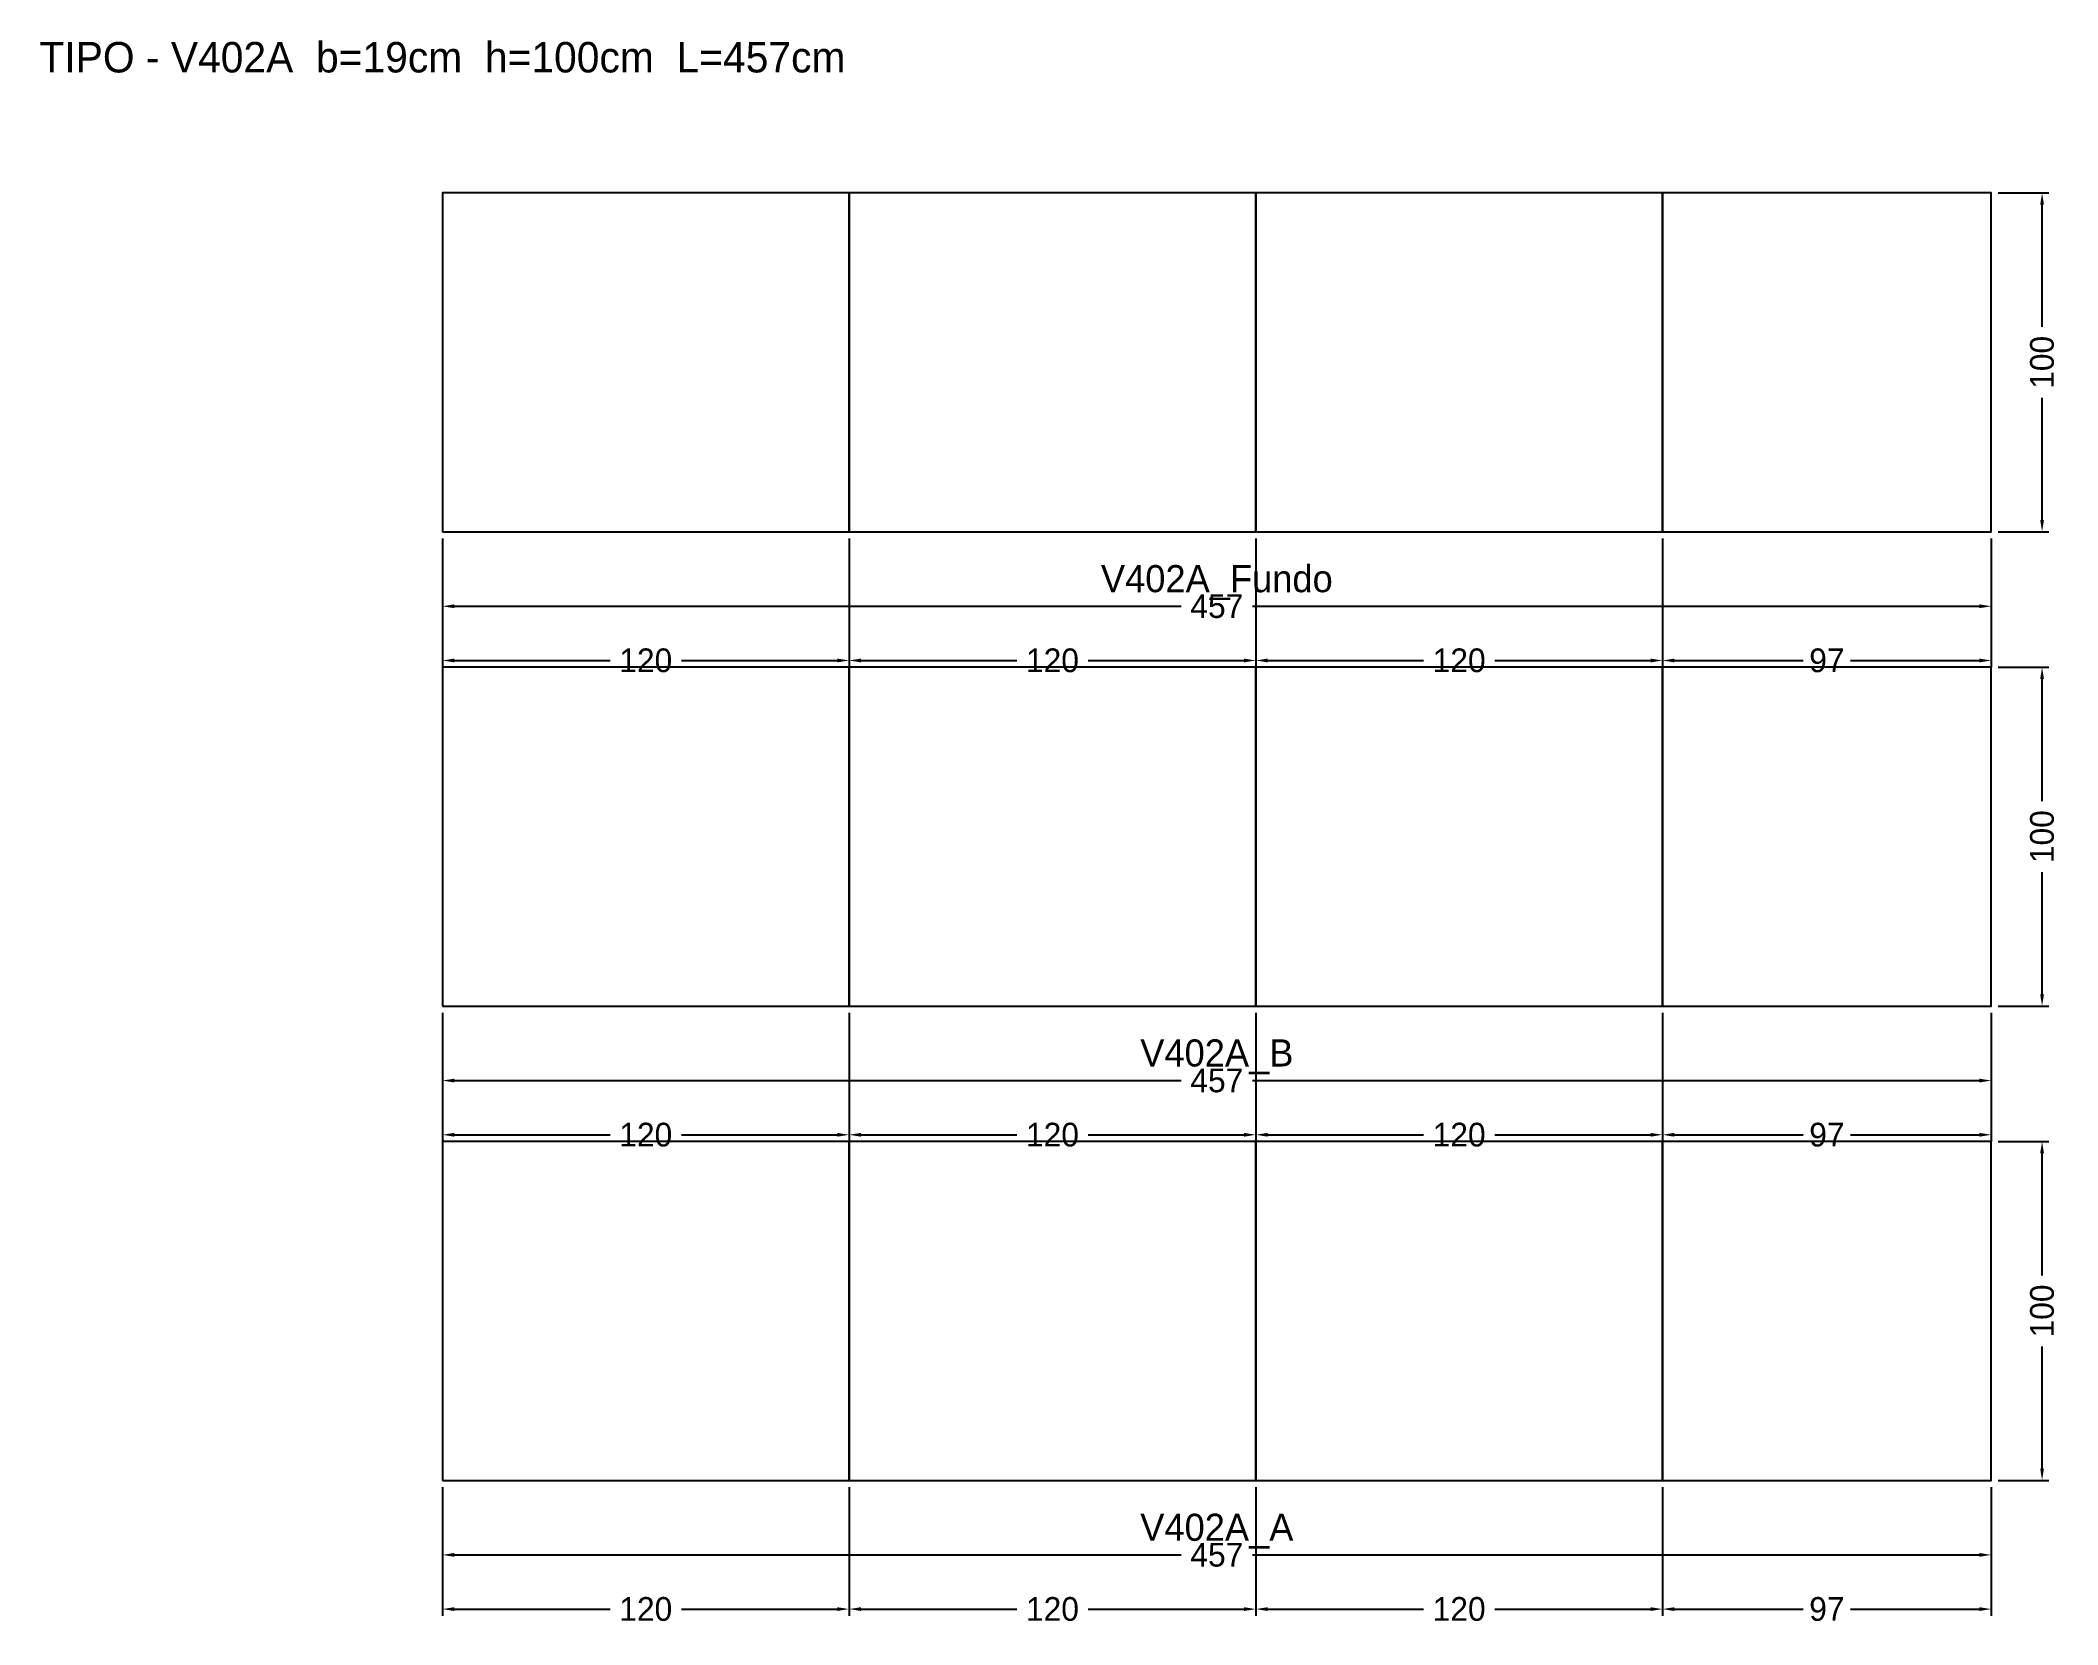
# Model space of a CAD drawing. Header units: metres. Extents: x -119 to 477, y -43 to 425.
import ezdxf

# ---------------------------------------------------------------- set-up
doc = ezdxf.new("R2010")
doc.units = ezdxf.units.M
for name, color, linetype in [('COTA', 3, 'Continuous'), ('NOMENCLATURA', 2, 'Continuous'), ('Paineis', 7, 'Continuous'), ('Texto Secao', 2, 'Continuous')]:
    doc.layers.add(name, color=color, linetype=linetype)
doc.dimstyles.new('COTA_VIG', dxfattribs={"dimtxt": 7, "dimasz": 3.5, "dimexe": 2, "dimexo": 2, "dimgap": 1.5, "dimtad": 1, "dimdec": 1, "dimcen": 2.5, "dimclrd": 3, "dimclre": 3, "dimclrt": 3, "dimazin": 3, "dimtfac": 1, "dimtmove": 0, "dimatfit": 3})

# ---------------------------------------------------------------- blocks, each defined once
blk = doc.blocks.new('_CLOSEDFILLED')
at = {"color": 0, "linetype": 'BYBLOCK'}
blk.add_solid([(-1, 0.16), (0, 0), (-1, -0.16)], dxfattribs=at)
blk = doc.blocks.new('*D1')
at = {"color": 3}
for p, q in [((0, -2), (0, -24)), ((457, -2), (457, -24)), ((3.5, -22), (218, -22)), ((239, -22), (453.5, -22))]:
    blk.add_line(p, q, dxfattribs=at)
at = {"layer": 'Defpoints'}
for p in [(0, 0), (457, 0), (0, -22)]:
    blk.add_point(p, dxfattribs=at)
at = {"layer": 'COTA', "color": 3, "xscale": 3.5, "yscale": 3.5, "rotation": 180}
blk.add_blockref('_CLOSEDFILLED', (0, -22), dxfattribs=at)
at = {"layer": 'COTA', "color": 3, "xscale": 3.5, "yscale": 3.5}
blk.add_blockref('_CLOSEDFILLED', (457, -22), dxfattribs=at)
at = {"layer": 'COTA', "color": 3, "insert": (228.5, -22), "char_height": 7, "attachment_point": 5}
blk.add_mtext('457', dxfattribs=at)
blk = doc.blocks.new('*D2')
at = {"color": 3}
for p, q in [((0, -2), (0, -40)), ((120, -2), (120, -40)), ((3.5, -38), (49.5, -38)), ((70.5, -38), (116.5, -38))]:
    blk.add_line(p, q, dxfattribs=at)
at = {"layer": 'Defpoints'}
for p in [(0, 0), (120, 0), (0, -38)]:
    blk.add_point(p, dxfattribs=at)
at = {"layer": 'COTA', "color": 3, "xscale": 3.5, "yscale": 3.5, "rotation": 180}
blk.add_blockref('_CLOSEDFILLED', (0, -38), dxfattribs=at)
at = {"layer": 'COTA', "color": 3, "xscale": 3.5, "yscale": 3.5}
blk.add_blockref('_CLOSEDFILLED', (120, -38), dxfattribs=at)
at = {"layer": 'COTA', "color": 3, "insert": (60, -38), "char_height": 7, "attachment_point": 5}
blk.add_mtext('120', dxfattribs=at)
blk = doc.blocks.new('*D3')
at = {"color": 3}
for p, q in [((120, -2), (120, -40)), ((240, -2), (240, -40)), ((123.5, -38), (169.5, -38)), ((190.5, -38), (236.5, -38))]:
    blk.add_line(p, q, dxfattribs=at)
at = {"layer": 'Defpoints'}
for p in [(120, 0), (240, 0), (120, -38)]:
    blk.add_point(p, dxfattribs=at)
at = {"layer": 'COTA', "color": 3, "xscale": 3.5, "yscale": 3.5, "rotation": 180}
blk.add_blockref('_CLOSEDFILLED', (120, -38), dxfattribs=at)
at = {"layer": 'COTA', "color": 3, "xscale": 3.5, "yscale": 3.5}
blk.add_blockref('_CLOSEDFILLED', (240, -38), dxfattribs=at)
at = {"layer": 'COTA', "color": 3, "insert": (180, -38), "char_height": 7, "attachment_point": 5}
blk.add_mtext('120', dxfattribs=at)
blk = doc.blocks.new('*D4')
at = {"color": 3}
for p, q in [((240, -2), (240, -40)), ((360, -2), (360, -40)), ((243.5, -38), (289.5, -38)), ((310.5, -38), (356.5, -38))]:
    blk.add_line(p, q, dxfattribs=at)
at = {"layer": 'Defpoints'}
for p in [(240, 0), (360, 0), (240, -38)]:
    blk.add_point(p, dxfattribs=at)
at = {"layer": 'COTA', "color": 3, "xscale": 3.5, "yscale": 3.5, "rotation": 180}
blk.add_blockref('_CLOSEDFILLED', (240, -38), dxfattribs=at)
at = {"layer": 'COTA', "color": 3, "xscale": 3.5, "yscale": 3.5}
blk.add_blockref('_CLOSEDFILLED', (360, -38), dxfattribs=at)
at = {"layer": 'COTA', "color": 3, "insert": (300, -38), "char_height": 7, "attachment_point": 5}
blk.add_mtext('120', dxfattribs=at)
blk = doc.blocks.new('*D5')
at = {"color": 3}
for p, q in [((360, -2), (360, -40)), ((457, -2), (457, -40)), ((363.5, -38), (401.5, -38)), ((415.5, -38), (453.5, -38))]:
    blk.add_line(p, q, dxfattribs=at)
at = {"layer": 'Defpoints'}
for p in [(360, 0), (457, 0), (360, -38)]:
    blk.add_point(p, dxfattribs=at)
at = {"layer": 'COTA', "color": 3, "xscale": 3.5, "yscale": 3.5, "rotation": 180}
blk.add_blockref('_CLOSEDFILLED', (360, -38), dxfattribs=at)
at = {"layer": 'COTA', "color": 3, "xscale": 3.5, "yscale": 3.5}
blk.add_blockref('_CLOSEDFILLED', (457, -38), dxfattribs=at)
at = {"layer": 'COTA', "color": 3, "insert": (408.5, -38), "char_height": 7, "attachment_point": 5}
blk.add_mtext('97', dxfattribs=at)
blk = doc.blocks.new('*D6')
at = {"color": 3}
for p, q in [((459, 100), (474, 100)), ((472, 60.5), (472, 96.5)), ((472, 3.5), (472, 39.5)), ((459, 0), (474, 0))]:
    blk.add_line(p, q, dxfattribs=at)
at = {"layer": 'Defpoints'}
for p in [(457, 100), (457, 0), (472, 0)]:
    blk.add_point(p, dxfattribs=at)
at = {"layer": 'COTA', "color": 3, "xscale": 3.5, "yscale": 3.5}
for p, rotation in [((472, 100), 90), ((472, 0), 270)]:
    blk.add_blockref('_CLOSEDFILLED', p, dxfattribs=dict(at, rotation=rotation))
at = {"layer": 'COTA', "color": 3, "insert": (472, 50), "char_height": 7, "attachment_point": 5, "rotation": 90}
blk.add_mtext('100', dxfattribs=at)
blk = doc.blocks.new('*D7')
at = {"color": 3}
for p, q in [((0, 138), (0, 116)), ((457, 138), (457, 116)), ((3.5, 118), (218, 118)), ((239, 118), (453.5, 118))]:
    blk.add_line(p, q, dxfattribs=at)
at = {"layer": 'Defpoints'}
for p in [(0, 140), (457, 140), (0, 118)]:
    blk.add_point(p, dxfattribs=at)
at = {"layer": 'COTA', "color": 3, "xscale": 3.5, "yscale": 3.5, "rotation": 180}
blk.add_blockref('_CLOSEDFILLED', (0, 118), dxfattribs=at)
at = {"layer": 'COTA', "color": 3, "xscale": 3.5, "yscale": 3.5}
blk.add_blockref('_CLOSEDFILLED', (457, 118), dxfattribs=at)
at = {"layer": 'COTA', "color": 3, "insert": (228.5, 118), "char_height": 7, "attachment_point": 5}
blk.add_mtext('457', dxfattribs=at)
blk = doc.blocks.new('*D8')
at = {"color": 3}
for p, q in [((0, 138), (0, 100)), ((120, 138), (120, 100)), ((3.5, 102), (49.5, 102)), ((70.5, 102), (116.5, 102))]:
    blk.add_line(p, q, dxfattribs=at)
at = {"layer": 'Defpoints'}
for p in [(0, 140), (120, 140), (0, 102)]:
    blk.add_point(p, dxfattribs=at)
at = {"layer": 'COTA', "color": 3, "xscale": 3.5, "yscale": 3.5, "rotation": 180}
blk.add_blockref('_CLOSEDFILLED', (0, 102), dxfattribs=at)
at = {"layer": 'COTA', "color": 3, "xscale": 3.5, "yscale": 3.5}
blk.add_blockref('_CLOSEDFILLED', (120, 102), dxfattribs=at)
at = {"layer": 'COTA', "color": 3, "insert": (60, 102), "char_height": 7, "attachment_point": 5}
blk.add_mtext('120', dxfattribs=at)
blk = doc.blocks.new('*D9')
at = {"color": 3}
for p, q in [((120, 138), (120, 100)), ((240, 138), (240, 100)), ((123.5, 102), (169.5, 102)), ((190.5, 102), (236.5, 102))]:
    blk.add_line(p, q, dxfattribs=at)
at = {"layer": 'Defpoints'}
for p in [(120, 140), (240, 140), (120, 102)]:
    blk.add_point(p, dxfattribs=at)
at = {"layer": 'COTA', "color": 3, "xscale": 3.5, "yscale": 3.5, "rotation": 180}
blk.add_blockref('_CLOSEDFILLED', (120, 102), dxfattribs=at)
at = {"layer": 'COTA', "color": 3, "xscale": 3.5, "yscale": 3.5}
blk.add_blockref('_CLOSEDFILLED', (240, 102), dxfattribs=at)
at = {"layer": 'COTA', "color": 3, "insert": (180, 102), "char_height": 7, "attachment_point": 5}
blk.add_mtext('120', dxfattribs=at)
blk = doc.blocks.new('*D10')
at = {"color": 3}
for p, q in [((240, 138), (240, 100)), ((360, 138), (360, 100)), ((243.5, 102), (289.5, 102)), ((310.5, 102), (356.5, 102))]:
    blk.add_line(p, q, dxfattribs=at)
at = {"layer": 'Defpoints'}
for p in [(240, 140), (360, 140), (240, 102)]:
    blk.add_point(p, dxfattribs=at)
at = {"layer": 'COTA', "color": 3, "xscale": 3.5, "yscale": 3.5, "rotation": 180}
blk.add_blockref('_CLOSEDFILLED', (240, 102), dxfattribs=at)
at = {"layer": 'COTA', "color": 3, "xscale": 3.5, "yscale": 3.5}
blk.add_blockref('_CLOSEDFILLED', (360, 102), dxfattribs=at)
at = {"layer": 'COTA', "color": 3, "insert": (300, 102), "char_height": 7, "attachment_point": 5}
blk.add_mtext('120', dxfattribs=at)
blk = doc.blocks.new('*D11')
at = {"color": 3}
for p, q in [((360, 138), (360, 100)), ((457, 138), (457, 100)), ((363.5, 102), (401.5, 102)), ((415.5, 102), (453.5, 102))]:
    blk.add_line(p, q, dxfattribs=at)
at = {"layer": 'Defpoints'}
for p in [(360, 140), (457, 140), (360, 102)]:
    blk.add_point(p, dxfattribs=at)
at = {"layer": 'COTA', "color": 3, "xscale": 3.5, "yscale": 3.5, "rotation": 180}
blk.add_blockref('_CLOSEDFILLED', (360, 102), dxfattribs=at)
at = {"layer": 'COTA', "color": 3, "xscale": 3.5, "yscale": 3.5}
blk.add_blockref('_CLOSEDFILLED', (457, 102), dxfattribs=at)
at = {"layer": 'COTA', "color": 3, "insert": (408.5, 102), "char_height": 7, "attachment_point": 5}
blk.add_mtext('97', dxfattribs=at)
blk = doc.blocks.new('*D12')
at = {"color": 3}
for p, q in [((459, 240), (474, 240)), ((472, 200.5), (472, 236.5)), ((472, 143.5), (472, 179.5)), ((459, 140), (474, 140))]:
    blk.add_line(p, q, dxfattribs=at)
at = {"layer": 'Defpoints'}
for p in [(457, 240), (457, 140), (472, 140)]:
    blk.add_point(p, dxfattribs=at)
at = {"layer": 'COTA', "color": 3, "xscale": 3.5, "yscale": 3.5}
for p, rotation in [((472, 240), 90), ((472, 140), 270)]:
    blk.add_blockref('_CLOSEDFILLED', p, dxfattribs=dict(at, rotation=rotation))
at = {"layer": 'COTA', "color": 3, "insert": (472, 190), "char_height": 7, "attachment_point": 5, "rotation": 90}
blk.add_mtext('100', dxfattribs=at)
blk = doc.blocks.new('*D13')
at = {"color": 3}
for p, q in [((0, 278), (0, 256)), ((457, 278), (457, 256)), ((3.5, 258), (218, 258)), ((239, 258), (453.5, 258))]:
    blk.add_line(p, q, dxfattribs=at)
at = {"layer": 'Defpoints'}
for p in [(0, 280), (457, 280), (0, 258)]:
    blk.add_point(p, dxfattribs=at)
at = {"layer": 'COTA', "color": 3, "xscale": 3.5, "yscale": 3.5, "rotation": 180}
blk.add_blockref('_CLOSEDFILLED', (0, 258), dxfattribs=at)
at = {"layer": 'COTA', "color": 3, "xscale": 3.5, "yscale": 3.5}
blk.add_blockref('_CLOSEDFILLED', (457, 258), dxfattribs=at)
at = {"layer": 'COTA', "color": 3, "insert": (228.5, 258), "char_height": 7, "attachment_point": 5}
blk.add_mtext('457', dxfattribs=at)
blk = doc.blocks.new('*D14')
at = {"color": 3}
for p, q in [((0, 278), (0, 240)), ((120, 278), (120, 240)), ((3.5, 242), (49.5, 242)), ((70.5, 242), (116.5, 242))]:
    blk.add_line(p, q, dxfattribs=at)
at = {"layer": 'Defpoints'}
for p in [(0, 280), (120, 280), (0, 242)]:
    blk.add_point(p, dxfattribs=at)
at = {"layer": 'COTA', "color": 3, "xscale": 3.5, "yscale": 3.5, "rotation": 180}
blk.add_blockref('_CLOSEDFILLED', (0, 242), dxfattribs=at)
at = {"layer": 'COTA', "color": 3, "xscale": 3.5, "yscale": 3.5}
blk.add_blockref('_CLOSEDFILLED', (120, 242), dxfattribs=at)
at = {"layer": 'COTA', "color": 3, "insert": (60, 242), "char_height": 7, "attachment_point": 5}
blk.add_mtext('120', dxfattribs=at)
blk = doc.blocks.new('*D15')
at = {"color": 3}
for p, q in [((120, 278), (120, 240)), ((240, 278), (240, 240)), ((123.5, 242), (169.5, 242)), ((190.5, 242), (236.5, 242))]:
    blk.add_line(p, q, dxfattribs=at)
at = {"layer": 'Defpoints'}
for p in [(120, 280), (240, 280), (120, 242)]:
    blk.add_point(p, dxfattribs=at)
at = {"layer": 'COTA', "color": 3, "xscale": 3.5, "yscale": 3.5, "rotation": 180}
blk.add_blockref('_CLOSEDFILLED', (120, 242), dxfattribs=at)
at = {"layer": 'COTA', "color": 3, "xscale": 3.5, "yscale": 3.5}
blk.add_blockref('_CLOSEDFILLED', (240, 242), dxfattribs=at)
at = {"layer": 'COTA', "color": 3, "insert": (180, 242), "char_height": 7, "attachment_point": 5}
blk.add_mtext('120', dxfattribs=at)
blk = doc.blocks.new('*D16')
at = {"color": 3}
for p, q in [((240, 278), (240, 240)), ((360, 278), (360, 240)), ((243.5, 242), (289.5, 242)), ((310.5, 242), (356.5, 242))]:
    blk.add_line(p, q, dxfattribs=at)
at = {"layer": 'Defpoints'}
for p in [(240, 280), (360, 280), (240, 242)]:
    blk.add_point(p, dxfattribs=at)
at = {"layer": 'COTA', "color": 3, "xscale": 3.5, "yscale": 3.5, "rotation": 180}
blk.add_blockref('_CLOSEDFILLED', (240, 242), dxfattribs=at)
at = {"layer": 'COTA', "color": 3, "xscale": 3.5, "yscale": 3.5}
blk.add_blockref('_CLOSEDFILLED', (360, 242), dxfattribs=at)
at = {"layer": 'COTA', "color": 3, "insert": (300, 242), "char_height": 7, "attachment_point": 5}
blk.add_mtext('120', dxfattribs=at)
blk = doc.blocks.new('*D17')
at = {"color": 3}
for p, q in [((360, 278), (360, 240)), ((457, 278), (457, 240)), ((363.5, 242), (401.5, 242)), ((415.5, 242), (453.5, 242))]:
    blk.add_line(p, q, dxfattribs=at)
at = {"layer": 'Defpoints'}
for p in [(360, 280), (457, 280), (360, 242)]:
    blk.add_point(p, dxfattribs=at)
at = {"layer": 'COTA', "color": 3, "xscale": 3.5, "yscale": 3.5, "rotation": 180}
blk.add_blockref('_CLOSEDFILLED', (360, 242), dxfattribs=at)
at = {"layer": 'COTA', "color": 3, "xscale": 3.5, "yscale": 3.5}
blk.add_blockref('_CLOSEDFILLED', (457, 242), dxfattribs=at)
at = {"layer": 'COTA', "color": 3, "insert": (408.5, 242), "char_height": 7, "attachment_point": 5}
blk.add_mtext('97', dxfattribs=at)
blk = doc.blocks.new('*D18')
at = {"color": 3}
for p, q in [((459, 380), (474, 380)), ((472, 340.5), (472, 376.5)), ((472, 283.5), (472, 319.5)), ((459, 280), (474, 280))]:
    blk.add_line(p, q, dxfattribs=at)
at = {"layer": 'Defpoints'}
for p in [(457, 380), (457, 280), (472, 280)]:
    blk.add_point(p, dxfattribs=at)
at = {"layer": 'COTA', "color": 3, "xscale": 3.5, "yscale": 3.5}
for p, rotation in [((472, 380), 90), ((472, 280), 270)]:
    blk.add_blockref('_CLOSEDFILLED', p, dxfattribs=dict(at, rotation=rotation))
at = {"layer": 'COTA', "color": 3, "insert": (472, 330), "char_height": 7, "attachment_point": 5, "rotation": 90}
blk.add_mtext('100', dxfattribs=at)

msp = doc.modelspace()

# ---------------------------------------------------------------- linework, layer by layer
at = {"layer": 'Paineis'}
for points in [[(0, 280), (120, 280), (120, 380), (0, 380)], [(120, 280), (240, 280), (240, 380), (120, 380)], [(240, 280), (360, 280), (360, 380), (240, 380)], [(360, 280), (457, 280), (457, 380), (360, 380)], [(0, 140), (120, 140), (120, 240), (0, 240)], [(120, 140), (240, 140), (240, 240), (120, 240)], [(240, 140), (360, 140), (360, 240), (240, 240)], [(360, 140), (457, 140), (457, 240), (360, 240)], [(0, 0), (120, 0), (120, 100), (0, 100)], [(120, 0), (240, 0), (240, 100), (120, 100)], [(240, 0), (360, 0), (360, 100), (240, 100)], [(360, 0), (457, 0), (457, 100), (360, 100)]]:
    msp.add_lwpolyline(points, close=True, dxfattribs=at)

# ---------------------------------------------------------------- texts
at = {"layer": 'NOMENCLATURA', "insert": (0, 420), "char_height": 9, "width": 477, "attachment_point": 5}
msp.add_mtext('TIPO - V402A  b=19cm  h=100cm  L=457cm', dxfattribs=at)
at = {"layer": 'Texto Secao', "char_height": 8, "width": 477, "attachment_point": 5}
for s, insert in [('V402A_Fundo', (228.5, 265)), ('V402A_B', (228.5, 125)), ('V402A_A', (228.5, -15))]:
    msp.add_mtext(s, dxfattribs=dict(at, insert=insert))

# ---------------------------------------------------------------- dimensions: what is measured, and where the dimension line sits
at = {"layer": 'COTA'}
for base, p1, p2, picture, middle in [((472, 280), (457, 280), (457, 380), '*D18', (472, 330)), ((472, 140), (457, 140), (457, 240), '*D12', (472, 190)), ((472, 0), (457, 0), (457, 100), '*D6', (472, 50))]:
    dim = msp.add_linear_dim(base=base, p1=p1, p2=p2, angle=90, dimstyle='COTA_VIG', dxfattribs=at)
    dim.commit()
    dim.dimension.update_dxf_attribs({"geometry": picture, "text_midpoint": middle})
for base, p1, p2, picture, middle in [((0, 258), (0, 280), (457, 280), '*D13', (228.5, 258)), ((0, 242), (0, 280), (120, 280), '*D14', (60, 242)), ((120, 242), (120, 280), (240, 280), '*D15', (180, 242)), ((240, 242), (240, 280), (360, 280), '*D16', (300, 242)), ((360, 242), (360, 280), (457, 280), '*D17', (408.5, 242)), ((0, 118), (0, 140), (457, 140), '*D7', (228.5, 118)), ((0, 102), (0, 140), (120, 140), '*D8', (60, 102)), ((120, 102), (120, 140), (240, 140), '*D9', (180, 102)), ((240, 102), (240, 140), (360, 140), '*D10', (300, 102)), ((360, 102), (360, 140), (457, 140), '*D11', (408.5, 102)), ((0, -22), (0, 0), (457, 0), '*D1', (228.5, -22)), ((0, -38), (0, 0), (120, 0), '*D2', (60, -38)), ((120, -38), (120, 0), (240, 0), '*D3', (180, -38)), ((240, -38), (240, 0), (360, 0), '*D4', (300, -38)), ((360, -38), (360, 0), (457, 0), '*D5', (408.5, -38))]:
    dim = msp.add_linear_dim(base=base, p1=p1, p2=p2, dimstyle='COTA_VIG', dxfattribs=at)
    dim.commit()
    dim.dimension.update_dxf_attribs({"geometry": picture, "text_midpoint": middle})

doc.saveas('drawing.dxf')
